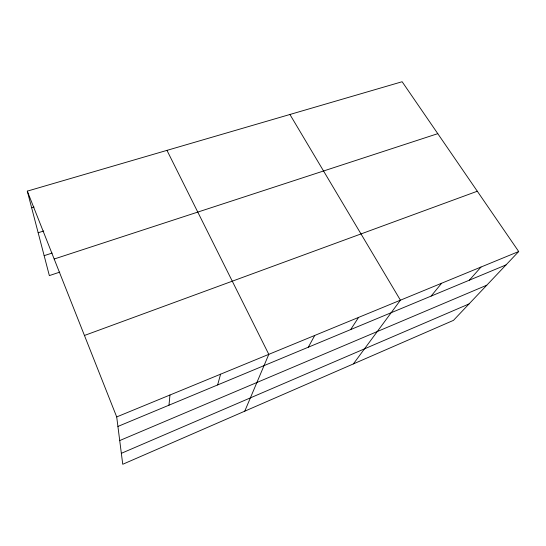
<?xml version="1.0" encoding="UTF-8"?>
<svg xmlns="http://www.w3.org/2000/svg" width="546" height="546" viewBox="0 0 546 546"><rect width="100%" height="100%" fill="white"/><g stroke="black" fill="none" stroke-linecap="round" stroke-linejoin="round"><path stroke-width="0.82" d="M168.98 405.187L169.963 395.011M217.629 384.944L220.598 374.174M244.751 411.179L268.803 354.347L166.967 150.368M308.326 347.195L314.735 335.449M350.668 329.572L358.565 317.417M353.371 363.916L400.423 300.191L289.926 114.483M431.122 296.089L441.632 283.238M469.362 280.173L481.019 267.035M518.7 251.529L453.473 320.359L122.741 464.271L116.701 416.926L27.3 191.134L402.136 81.729L518.7 251.529L116.701 416.926M121.342 453.323L469.028 303.938M119.717 440.561L486.793 285.196M117.916 426.44L506.005 264.926M84.446 335.469L477.306 191.23M59.787 272.12L49.352 275.6L27.3 191.134M54.177 259.016L437.783 133.661M44.151 255.665L52.136 253.078M38.165 232.739L43.769 230.992M31.641 207.753L34.057 207.03"/></g></svg>
